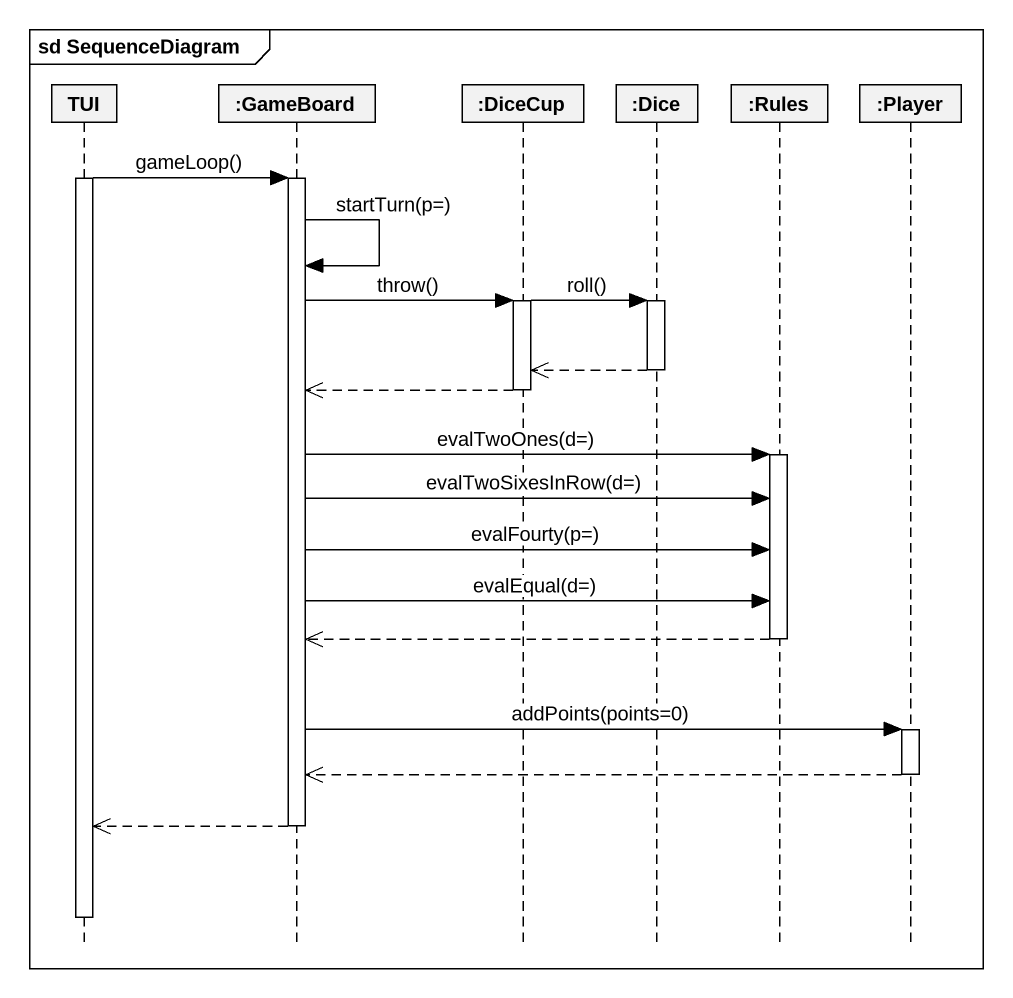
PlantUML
@startuml
mainframe sd SequenceDiagram
hide footbox
participant TUI
participant ":GameBoard" as GameBoard
participant ":DiceCup" as DiceCup
participant ":Dice" as Dice
participant ":Rules" as Rules
participant ":Player" as Player

activate TUI
TUI -> GameBoard : gameLoop()
activate GameBoard
GameBoard -> GameBoard : startTurn(p=)
GameBoard -> DiceCup : throw()
DiceCup -> Dice : roll()
activate DiceCup
activate Dice
Dice -->> DiceCup
deactivate Dice
DiceCup -->> GameBoard
deactivate DiceCup
GameBoard -> Rules : evalTwoOnes(d=)
activate Rules
GameBoard -> Rules : evalTwoSixesInRow(d=)
GameBoard -> Rules : evalFourty(p=)
GameBoard -> Rules : evalEqual(d=)
Rules -->> GameBoard
deactivate Rules
GameBoard -> Player : addPoints(points=0)
activate Player
Player -->> GameBoard
deactivate Player
GameBoard -->> TUI
deactivate GameBoard
deactivate TUI
@enduml
